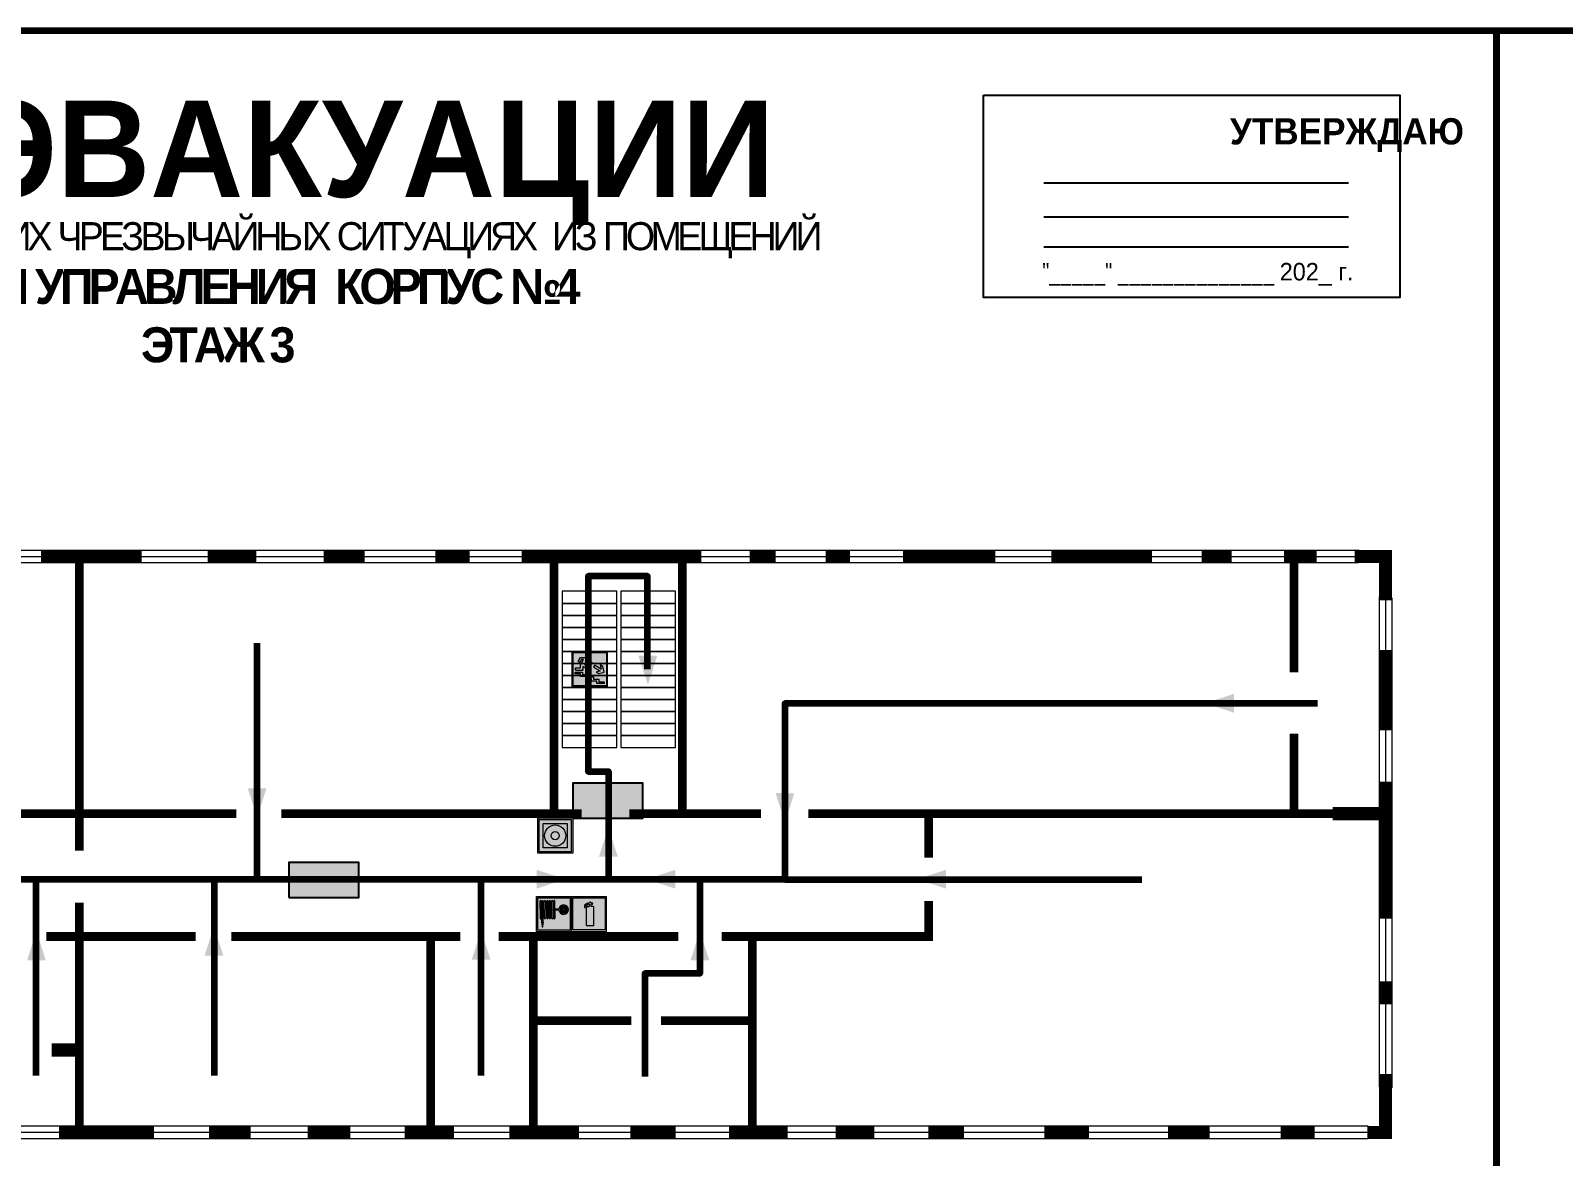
# Model space of a CAD drawing. Header units: millimetres. Extents: x 13810 to 67229, y 12374 to 21950.
# Drawn here: x 19085.7 to 19435.7, y 19614.5 to 19871.5 of the extents above; entities that cross this region are included whole.
import ezdxf

# ---------------------------------------------------------------- set-up
doc = ezdxf.new("R2010")
doc.units = ezdxf.units.MM
doc.layers.add('План_Штампы', color=7, linetype='Continuous')
doc.styles.add('обычный', font='arial.ttf')

# ---------------------------------------------------------------- blocks, each defined once
blk = doc.blocks.new('A$C54414219')
at = {"true_color": 0xffffff}
h = blk.add_hatch(color=7, dxfattribs=at)
h.paths.add_polyline_path([(2.39, -9.45), (2.39, -18.3), (11.23, -18.3), (11.23, -9.45)], flags=0)
h.paths.add_polyline_path([(10.71, -13.87, -1), (2.92, -13.87, -1)], flags=0)
h.paths.add_polyline_path([(8.3, -13.87, -1), (5.33, -13.87, -1)], flags=0)
h.paths.add_polyline_path([(0.41, -7.47), (0.41, -20.27), (13.21, -20.27), (13.21, -7.47)])
h.paths.add_polyline_path([(0.92, -19.77), (12.71, -19.77), (12.71, -7.98), (0.92, -7.98)], flags=16)
h.paths.add_polyline_path([(11.23, -9.45), (11.23, -18.3), (2.39, -18.3), (2.39, -9.45)], flags=0)
at = {"lineweight": 5}
h = blk.add_hatch(color=242, dxfattribs=at)
h.paths.add_polyline_path([(12.71, -7.98), (0.92, -7.98), (0.92, -19.77), (12.71, -19.77)])
h.paths.add_polyline_path([(11.23, -18.3), (2.39, -18.3), (2.39, -9.45), (11.23, -9.45)], flags=16)
h.paths.add_polyline_path([(10.71, -13.87, -1), (2.92, -13.87, -1)], flags=0)
h.paths.add_polyline_path([(8.3, -13.87, -1), (5.33, -13.87, -1)], flags=0)
at = {"true_color": 0xffffff}
h = blk.add_hatch(color=7, dxfattribs=at)
h.paths.add_polyline_path([(2.39, -9.45), (2.39, -18.3), (11.23, -18.3), (11.23, -9.45)])
h.paths.add_polyline_path([(10.71, -13.87, -1), (2.92, -13.87, -1)], flags=16)
h.paths.add_polyline_path([(8.3, -13.87, -1), (5.33, -13.87, -1)], flags=0)
at = {"lineweight": 5}
h = blk.add_hatch(color=242, dxfattribs=at)
h.paths.add_polyline_path([(2.92, -13.87, 1), (10.71, -13.87, 1)])
h.paths.add_polyline_path([(8.3, -13.87, -1), (5.33, -13.87, -1)], flags=16)
at = {"color": 242, "lineweight": 5}
for p, q in [((0.41, -20.27), (0.41, -7.47)), ((0.41, -7.47), (13.21, -7.47)), ((0.41, -7.47), (13.21, -7.47)), ((13.21, -20.27), (13.21, -7.47)), ((0.41, -20.27), (13.21, -20.27))]:
    blk.add_line(p, q, dxfattribs=at)
for points in [[(0.92, -7.98), (12.71, -7.98), (12.71, -19.77), (0.92, -19.77)], [(2.39, -9.45), (11.23, -9.45), (11.23, -18.3), (2.39, -18.3)]]:
    blk.add_lwpolyline(points, close=True, dxfattribs=at)
for radius in [3.89, 1.49]:
    blk.add_circle((6.81, -13.87), radius, dxfattribs=at)
blk = doc.blocks.new('A$C37112FD5')
at = {"true_color": 0xf5f5ff}
h = blk.add_hatch(color=7, dxfattribs=at)
h.dxf.hatch_style = 1
h.paths.add_polyline_path([(12.8, -7.4), (0, -7.4), (0, -20.2), (12.8, -20.2)])
h.paths.add_polyline_path([(12.29, -7.91), (12.29, -19.69), (0.51, -19.69), (0.51, -7.91)], flags=16)
h.paths.add_polyline_path([(4.98, -9.04, -0.42597), (5.17, -9.22), (5.17, -12.25), (5.17, -15.29, -0.432244), (4.98, -15.47), (4.83, -15.47, -0.42597), (4.64, -15.29), (4.64, -12.25), (4.64, -9.22, -0.432244), (4.83, -9.04)], flags=0)
h.paths.add_polyline_path([(4.28, -9.22), (4.28, -12.25), (4.28, -15.29, -0.432244), (4.09, -15.47), (3.94, -15.47, -0.42597), (3.75, -15.29), (3.75, -12.25), (3.75, -9.22, -0.432244), (3.94, -9.04), (4.09, -9.04, -0.42597)], flags=0)
h.paths.add_polyline_path([(5.72, -9.04), (5.87, -9.04, -0.42597), (6.06, -9.22), (6.06, -12.25), (6.06, -15.29, -0.432244), (5.87, -15.47), (5.72, -15.47, -0.42597), (5.53, -15.29), (5.53, -12.25), (5.53, -9.22, -0.432244)], flags=0)
h.paths.add_polyline_path([(6.42, -8.9), (6.5, -8.9, -0.42597), (6.69, -9.08), (6.69, -12.03), (8.21, -12.03, -15.824349), (8.21, -12.47), (6.69, -12.47), (6.69, -15.42, -0.432244), (6.5, -15.6), (6.42, -15.6)], flags=0)
h.paths.add_polyline_path([(3.39, -9.22), (3.39, -12.25), (3.39, -15.29, -0.432244), (3.2, -15.47), (3.05, -15.47, -0.42597), (2.85, -15.29), (2.85, -12.25), (2.85, -9.22, -0.432244), (3.05, -9.04), (3.2, -9.04, -0.42597)], flags=0)
h.paths.add_polyline_path([(2.5, -9.22), (2.5, -16.71), (1.96, -16.71), (1.96, -9.22, -0.432244), (2.15, -9.04), (2.31, -9.04, -0.42597)], flags=0)
h.paths.add_polyline_path([(1.61, -8.9), (1.61, -15.6), (1.57, -15.6, -0.42597), (1.37, -15.42), (1.37, -12.03), (1.37, -9.09, -0.432244), (1.57, -8.9)], flags=0)
h.paths.add_polyline_path([(9.76, -10.81), (9.76, -12.03), (8.49, -12.03, -0.336371)], flags=0)
h.paths.add_polyline_path([(8.49, -12.47), (9.76, -12.47), (9.76, -13.7, -0.336371)], flags=0)
h.paths.add_polyline_path([(10.11, -10.81, -0.336371), (11.38, -12.03), (10.11, -12.03)], flags=0)
h.paths.add_polyline_path([(10.11, -12.47), (11.38, -12.47, -0.336371), (10.11, -13.7)], flags=0)
h.paths.add_polyline_path([(2.5, -16.84), (2.5, -17.05), (1.97, -17.05), (1.97, -16.84)], flags=0)
h.paths.add_polyline_path([(2.5, -17.24, -0.033778), (2.24, -18.6, -0.033778), (1.97, -17.24)], flags=0)
h = blk.add_hatch(color=242)
h.dxf.hatch_style = 1
h.paths.add_polyline_path([(12.29, -7.91), (0.51, -7.91), (0.51, -19.69), (12.29, -19.69)])
h.paths.add_polyline_path([(6.42, -15.6), (6.42, -8.9), (6.5, -8.9, -0.42597), (6.69, -9.08), (6.69, -12.03), (8.21, -12.03, -15.824349), (8.21, -12.47), (6.69, -12.47), (6.69, -15.42, -0.432244), (6.5, -15.6)], flags=16)
h.paths.add_polyline_path([(5.87, -15.47), (5.72, -15.47, -0.42597), (5.53, -15.29), (5.53, -12.25), (5.53, -9.22, -0.432244), (5.72, -9.04), (5.87, -9.04, -0.42597), (6.06, -9.22), (6.06, -12.25), (6.06, -15.29, -0.432244)], flags=16)
h.paths.add_polyline_path([(4.98, -15.47), (4.83, -15.47, -0.42597), (4.64, -15.29), (4.64, -12.25), (4.64, -9.22, -0.432244), (4.83, -9.04), (4.98, -9.04, -0.42597), (5.17, -9.22), (5.17, -12.25), (5.17, -15.29, -0.432244)], flags=16)
h.paths.add_polyline_path([(4.09, -15.47), (3.94, -15.47, -0.42597), (3.75, -15.29), (3.75, -12.25), (3.75, -9.22, -0.432244), (3.94, -9.04), (4.09, -9.04, -0.42597), (4.28, -9.22), (4.28, -12.25), (4.28, -15.29, -0.432244)], flags=16)
h.paths.add_polyline_path([(3.2, -15.47), (3.05, -15.47, -0.42597), (2.85, -15.29), (2.85, -12.25), (2.85, -9.22, -0.432244), (3.05, -9.04), (3.2, -9.04, -0.42597), (3.39, -9.22), (3.39, -12.25), (3.39, -15.29, -0.432244)], flags=16)
h.paths.add_polyline_path([(2.5, -17.05), (1.97, -17.05), (1.97, -16.84), (2.5, -16.84)], flags=16)
h.paths.add_polyline_path([(2.5, -17.24, -0.033778), (2.24, -18.6, -0.033778), (1.97, -17.24)], flags=16)
h.paths.add_polyline_path([(2.5, -16.71), (1.96, -16.71), (1.96, -9.22, -0.432244), (2.15, -9.04), (2.31, -9.04, -0.42597), (2.5, -9.22)], flags=16)
h.paths.add_polyline_path([(1.61, -15.6), (1.57, -15.6, -0.42597), (1.37, -15.42), (1.37, -12.03), (1.37, -9.09, -0.432244), (1.57, -8.9), (1.61, -8.9)], flags=16)
h.paths.add_polyline_path([(8.49, -12.47), (9.76, -12.47), (9.76, -13.7, -0.336371)], flags=0)
h.paths.add_polyline_path([(10.11, -13.7), (10.11, -12.47), (11.38, -12.47, -0.336371)], flags=0)
h.paths.add_polyline_path([(8.49, -12.03, -0.336371), (9.76, -10.81), (9.76, -12.03)], flags=0)
h.paths.add_polyline_path([(10.11, -12.03), (10.11, -10.81, -0.336371), (11.38, -12.03)], flags=0)
h = blk.add_hatch(color=7, dxfattribs=at)
h.dxf.hatch_style = 1
h.paths.add_polyline_path([(1.61, -8.9), (1.57, -8.9, 0.432244), (1.37, -9.09), (1.37, -12.03), (1.37, -15.42, 0.42597), (1.57, -15.6), (1.61, -15.6)])
h.paths.add_polyline_path([(2.5, -9.22, 0.42597), (2.31, -9.04), (2.15, -9.04, 0.432244), (1.96, -9.22), (1.96, -16.71), (2.5, -16.71)])
h.paths.add_polyline_path([(2.5, -16.84), (1.97, -16.84), (1.97, -17.05), (2.5, -17.05)])
h.paths.add_polyline_path([(2.5, -17.24), (1.97, -17.24, 0.033778), (2.24, -18.6, 0.033778)])
h.paths.add_polyline_path([(3.39, -12.25), (3.39, -9.22, 0.42597), (3.2, -9.04), (3.05, -9.04, 0.432244), (2.85, -9.22), (2.85, -12.25), (2.85, -15.29, 0.42597), (3.05, -15.47), (3.2, -15.47, 0.432244), (3.39, -15.29)])
h.paths.add_polyline_path([(4.28, -12.25), (4.28, -9.22, 0.42597), (4.09, -9.04), (3.94, -9.04, 0.432244), (3.75, -9.22), (3.75, -12.25), (3.75, -15.29, 0.42597), (3.94, -15.47), (4.09, -15.47, 0.432244), (4.28, -15.29)])
h.paths.add_polyline_path([(5.17, -12.25), (5.17, -9.22, 0.42597), (4.98, -9.04), (4.83, -9.04, 0.432244), (4.64, -9.22), (4.64, -12.25), (4.64, -15.29, 0.42597), (4.83, -15.47), (4.98, -15.47, 0.432244), (5.17, -15.29)])
h.paths.add_polyline_path([(6.06, -12.25), (6.06, -9.22, 0.42597), (5.87, -9.04), (5.72, -9.04, 0.432244), (5.53, -9.22), (5.53, -12.25), (5.53, -15.29, 0.42597), (5.72, -15.47), (5.87, -15.47, 0.432244), (6.06, -15.29)])
h.paths.add_polyline_path([(6.69, -12.47), (8.21, -12.47, 15.824349), (8.21, -12.03), (6.69, -12.03), (6.69, -9.08, 0.42597), (6.5, -8.9), (6.42, -8.9), (6.42, -15.6), (6.5, -15.6, 0.432244), (6.69, -15.42)])
h.paths.add_polyline_path([(8.49, -12.47), (9.76, -12.47), (9.76, -13.7, -0.336371)], flags=16)
h.paths.add_polyline_path([(8.49, -12.03, -0.336371), (9.76, -10.81), (9.76, -12.03)], flags=16)
h.paths.add_polyline_path([(10.11, -12.47), (11.38, -12.47, -0.336371), (10.11, -13.7)], flags=16)
h.paths.add_polyline_path([(10.11, -12.03), (10.11, -10.81, -0.336371), (11.38, -12.03)], flags=16)
h = blk.add_hatch(color=242)
h.dxf.hatch_style = 1
h.paths.add_polyline_path([(9.76, -10.81, 0.336371), (8.49, -12.03), (9.76, -12.03)])
h.paths.add_polyline_path([(10.11, -10.81), (10.11, -12.03), (11.38, -12.03, 0.336371)])
h.paths.add_polyline_path([(11.38, -12.47), (10.11, -12.47), (10.11, -13.7, 0.336371)])
h.paths.add_polyline_path([(9.76, -12.47), (8.49, -12.47, 0.336371), (9.76, -13.7)])
at = {"color": 242, "lineweight": 5}
for p, q in [((0, -20.2), (0, -7.4)), ((0, -7.4), (12.8, -7.4)), ((1.37, -12.03), (1.37, -9.08)), ((1.57, -8.9), (1.61, -8.9)), ((1.61, -8.9), (1.61, -15.6)), ((1.96, -16.71), (1.96, -9.22)), ((2.15, -9.04), (2.31, -9.04)), ((2.5, -16.71), (2.5, -9.22)), ((2.85, -12.25), (2.85, -9.22)), ((3.05, -9.04), (3.2, -9.04)), ((3.39, -12.25), (3.39, -9.22)), ((3.75, -12.25), (3.75, -9.22)), ((3.94, -9.04), (4.09, -9.04)), ((4.28, -12.25), (4.28, -9.22)), ((4.64, -12.25), (4.64, -9.22)), ((4.83, -9.04), (4.98, -9.04)), ((5.17, -12.25), (5.17, -9.22)), ((5.53, -12.25), (5.53, -9.22)), ((5.72, -9.04), (5.87, -9.04)), ((6.06, -12.25), (6.06, -9.22)), ((6.42, -8.9), (6.42, -15.6)), ((6.5, -8.9), (6.42, -8.9)), ((6.69, -12.03), (6.69, -9.08)), ((9.76, -10.81), (9.76, -12.03)), ((10.11, -10.81), (10.11, -12.03)), ((12.8, -20.2), (12.8, -7.4)), ((1.37, -12.03), (1.37, -15.42)), ((1.57, -15.6), (1.61, -15.6)), ((1.96, -16.71), (2.5, -16.71)), ((2.85, -12.25), (2.85, -15.29)), ((3.05, -15.47), (3.2, -15.47)), ((3.39, -12.25), (3.39, -15.29)), ((3.75, -12.25), (3.75, -15.29)), ((3.94, -15.47), (4.09, -15.47)), ((4.28, -12.25), (4.28, -15.29)), ((4.64, -12.25), (4.64, -15.29)), ((4.83, -15.47), (4.98, -15.47)), ((5.17, -12.25), (5.17, -15.29)), ((5.53, -12.25), (5.53, -15.29)), ((5.72, -15.47), (5.87, -15.47)), ((6.06, -12.25), (6.06, -15.29)), ((6.42, -15.6), (6.5, -15.6)), ((8.21, -12.03), (6.69, -12.03)), ((8.21, -12.47), (6.69, -12.47)), ((6.69, -12.47), (6.69, -15.42)), ((9.76, -12.03), (8.49, -12.03)), ((9.76, -12.47), (8.49, -12.47)), ((9.76, -12.47), (9.76, -13.7)), ((11.38, -12.03), (10.11, -12.03)), ((11.38, -12.47), (10.11, -12.47)), ((10.11, -12.47), (10.11, -13.7)), ((0, -20.2), (12.8, -20.2)), ((1.97, -16.84), (2.5, -16.84)), ((1.97, -17.05), (1.97, -16.84)), ((2.5, -17.05), (1.97, -17.05)), ((1.97, -17.24), (2.5, -17.24)), ((2.5, -16.84), (2.5, -17.05))]:
    blk.add_line(p, q, dxfattribs=at)
blk.add_lwpolyline([(0.51, -7.91), (12.29, -7.91), (12.29, -19.69), (0.51, -19.69)], close=True, dxfattribs=at)
for centre, radius, start, end in [((1.56, -9.09), 0.182, 87.1027, 180.6071), ((2.15, -9.22), 0.182, 87.1027, 180.6071), ((2.32, -9.22), 0.182, 359.3929, 92.8973), ((3.04, -9.22), 0.182, 87.1027, 180.6071), ((3.21, -9.22), 0.182, 359.3929, 92.8973), ((3.93, -9.22), 0.182, 87.1027, 180.6071), ((4.1, -9.22), 0.182, 359.3929, 92.8973), ((4.82, -9.22), 0.182, 87.1027, 180.6071), ((4.99, -9.22), 0.182, 359.3929, 92.8973), ((5.71, -9.22), 0.182, 87.1027, 180.6071), ((5.88, -9.22), 0.182, 359.3929, 92.8973), ((6.51, -9.09), 0.182, 359.3929, 92.8973), ((9.93, -12.25), 1.74, 187.2319, 172.7681), ((9.93, -12.25), 1.46, 96.9927, 171.3585), ((9.93, -12.25), 1.46, 8.6415, 83.0073), ((1.56, -15.42), 0.182, 179.3929, 272.8973), ((3.04, -15.29), 0.182, 179.3929, 272.8973), ((3.21, -15.29), 0.182, 267.1027, 0.6071), ((3.93, -15.29), 0.182, 179.3929, 272.8973), ((4.1, -15.29), 0.182, 267.1027, 0.6071), ((4.82, -15.29), 0.182, 179.3929, 272.8973), ((4.99, -15.29), 0.182, 267.1027, 0.6071), ((5.71, -15.29), 0.182, 179.3929, 272.8973), ((5.88, -15.29), 0.182, 267.1027, 0.6071), ((6.51, -15.42), 0.182, 267.1027, 0.6071), ((9.93, -12.25), 1.46, 188.6415, 263.0073), ((9.93, -12.25), 1.46, 276.9927, 351.3585), ((12.17, -15.98), 10.27, 187.041, 194.7793), ((-7.7, -15.98), 10.27, 345.2207, 352.959)]:
    blk.add_arc(centre, radius, start, end, dxfattribs=at)
blk = doc.blocks.new('A$C3AD82952')
at = {"true_color": 0xf5f5ff}
h = blk.add_hatch(color=7, dxfattribs=at)
h.dxf.hatch_style = 1
h.paths.add_polyline_path([(8.21, 8.73, 0.414214), (7.89, 9.05), (7.22, 9.05), (7.22, 9.92), (7.59, 9.92, 1), (7.57, 10.36), (7.22, 10.36), (7.22, 10.6), (6.43, 10.6), (6.43, 10.36), (6.01, 10.36), (4.74, 9.59), (4.74, 8.69), (4.98, 8.73), (4.98, 9.26), (6.12, 9.91), (6.43, 9.91), (6.43, 9.05), (5.76, 9.05, 0.414214), (5.44, 8.73), (5.44, 2.2), (8.21, 2.2)], flags=0)
h.paths.add_polyline_path([(12.8, 12.8), (0, 12.8), (0, 0), (12.8, 0)])
h.paths.add_polyline_path([(0.51, 12.29), (12.29, 12.29), (12.29, 0.51), (0.51, 0.51)], flags=16)
h.paths.add_polyline_path([(4.74, 9.59), (6.01, 10.36), (6.43, 10.36), (6.43, 10.6), (7.22, 10.6), (7.22, 10.36), (7.59, 10.36, -0.94586), (7.59, 9.92), (7.22, 9.92), (7.22, 9.05), (7.89, 9.05, -0.414214), (8.21, 8.73), (8.21, 2.2), (5.44, 2.2), (5.44, 8.73, -0.414214), (5.76, 9.05), (6.43, 9.05), (6.43, 9.91), (6.12, 9.91), (4.98, 9.26), (4.98, 8.73), (4.74, 8.69)], flags=0)
h = blk.add_hatch(color=242)
h.dxf.hatch_style = 1
h.paths.add_polyline_path([(12.29, 12.29), (0.51, 12.29), (0.51, 0.51), (12.29, 0.51)])
h.paths.add_polyline_path([(4.74, 8.69), (4.74, 9.59), (6.01, 10.36), (6.43, 10.36), (6.43, 10.6), (7.22, 10.6), (7.22, 10.36), (7.59, 10.36, -0.94586), (7.59, 9.92), (7.22, 9.92), (7.22, 9.05), (7.89, 9.05, -0.414214), (8.21, 8.73), (8.21, 2.2), (5.44, 2.2), (5.44, 8.73, -0.414214), (5.76, 9.05), (6.43, 9.05), (6.43, 9.91), (6.12, 9.91), (4.98, 9.26), (4.98, 8.73)], flags=16)
h = blk.add_hatch(color=7, dxfattribs=at)
h.dxf.hatch_style = 1
h.paths.add_polyline_path([(8.21, 8.73, 0.414214), (7.89, 9.05), (7.22, 9.05), (7.22, 9.92), (7.59, 9.92, 1), (7.57, 10.36), (7.22, 10.36), (7.22, 10.6), (6.43, 10.6), (6.43, 10.36), (6.01, 10.36), (4.74, 9.59), (4.74, 8.69), (4.98, 8.73), (4.98, 9.26), (6.12, 9.91), (6.43, 9.91), (6.43, 9.05), (5.76, 9.05, 0.414214), (5.44, 8.73), (5.44, 2.2), (8.21, 2.2)])
at = {"color": 242, "lineweight": 5}
for p, q in [((0, 0), (0, 12.8)), ((0, 12.8), (12.8, 12.8)), ((12.8, 0), (12.8, 12.8)), ((6.01, 10.36), (4.74, 9.59)), ((4.74, 9.59), (4.74, 8.69)), ((4.74, 8.69), (4.98, 8.73)), ((4.98, 9.26), (6.12, 9.91)), ((4.98, 8.73), (4.98, 9.26)), ((5.44, 2.2), (5.44, 8.73)), ((5.76, 9.05), (6.43, 9.05)), ((6.01, 10.36), (6.43, 10.36)), ((6.12, 9.91), (6.43, 9.91)), ((7.22, 10.6), (6.43, 10.6)), ((6.43, 10.6), (6.43, 10.36)), ((6.43, 9.91), (6.43, 9.05)), ((7.22, 10.36), (7.22, 10.6)), ((7.59, 10.36), (7.22, 10.36)), ((7.22, 9.05), (7.22, 9.92)), ((7.59, 9.92), (7.22, 9.92)), ((7.89, 9.05), (7.22, 9.05)), ((8.21, 2.2), (8.21, 8.73)), ((0, 0), (12.8, 0)), ((5.44, 2.2), (8.21, 2.2))]:
    blk.add_line(p, q, dxfattribs=at)
blk.add_lwpolyline([(0.51, 12.29), (12.29, 12.29), (12.29, 0.51), (0.51, 0.51)], close=True, dxfattribs=at)
for centre, radius, start, end in [((5.76, 8.73), 0.32, 90, 180), ((7.58, 10.14), 0.223, 273.1875, 86.8125), ((7.89, 8.73), 0.32, 0, 90)]:
    blk.add_arc(centre, radius, start, end, dxfattribs=at)
blk = doc.blocks.new('A$C7B4425F7')
at = {"true_color": 0xffffff}
blk.add_hatch(color=7, dxfattribs=at).paths.add_polyline_path([(0, 0), (-16, 0), (-16, -8), (0, -8)])
h = blk.add_hatch(color=126)
h.paths.add_polyline_path([(-0.2, -0.2), (-15.8, -0.2), (-15.8, -7.8), (-0.2, -7.8)])
h.paths.add_polyline_path([(-11.76, -2.03), (-11.76, -3.66), (-11.17, -3.66, -0.568275), (-11.17, -6.18), (-12.58, -6.18), (-12.58, -2.03)], flags=16)
h.paths.add_polyline_path([(-13.33, -4.12, -0.495768), (-13.59, -6.18), (-15.03, -6.18), (-15.03, -2.03), (-13.59, -2.03, -0.487973)], flags=16)
h.paths.add_polyline_path([(-10.25, -2.03), (-9.48, -2.03), (-9.48, -6.18), (-10.25, -6.18)], flags=16)
h.paths.add_polyline_path([(-13.84, -3.69), (-14.24, -3.69), (-14.24, -3.03), (-13.9, -3.03, -0.692621)], flags=0)
h.paths.add_polyline_path([(-9.15, -2.03), (-8.4, -2.03), (-8.04, -3.07), (-7.68, -2.03), (-6.93, -2.03), (-7.64, -4.1), (-6.93, -6.18), (-7.68, -6.18), (-8.04, -5.14), (-8.4, -6.18), (-9.15, -6.18), (-8.44, -4.1)], flags=16)
h.paths.add_polyline_path([(-11.76, -4.46), (-11.42, -4.46, -0.692621), (-11.36, -5.12), (-11.76, -5.12)], flags=0)
h.paths.add_polyline_path([(-13.9, -5.2), (-14.24, -5.2), (-14.24, -4.55), (-13.84, -4.55, -0.708038)], flags=0)
edge = h.paths.add_edge_path(flags=16)
edge.add_ellipse((-5.51, -4.08), major_axis=(0, 2.05), ratio=0.586184, start_angle=0, end_angle=360)
edge = h.paths.add_edge_path(flags=0)
edge.add_ellipse((-5.51, -4.08), major_axis=(0, 1.14), ratio=0.454828, start_angle=0, end_angle=360)
h.paths.add_polyline_path([(-4.13, -4.96, 0.377264), (-3.48, -4.52, 0.0555), (-3.16, -2.03), (-1.66, -2.03), (-1.66, -4.96), (-0.96, -4.96), (-0.96, -7.01), (-1.75, -7.01), (-1.75, -6.18), (-3.3, -6.18), (-3.3, -7.02), (-4.13, -7.02)], flags=16)
h.paths.add_polyline_path([(-2.73, -2.91), (-2.28, -2.91), (-2.28, -4.96), (-3.05, -4.96, 0.079136)], flags=0)
at = {"color": 126}
blk.add_lwpolyline([(-16, -8), (0, -8), (0, 0), (-16, 0)], close=True, dxfattribs=at)
blk = doc.blocks.new('A$C32E8229D')
at = {"true_color": 0xffffff}
blk.add_hatch(color=7, dxfattribs=at).paths.add_polyline_path([(0, 0), (0, -8), (16, -8), (16, 0)])
h = blk.add_hatch(color=126)
h.paths.add_polyline_path([(0.2, -0.2), (15.8, -0.2), (15.8, -7.8), (0.2, -7.8)])
h.paths.add_polyline_path([(13.49, -2.05), (12.08, -2.05), (11.37, -2.63, 0.162397), (11.29, -2.84), (11.29, -3.63), (10.35, -3.63), (10.35, -4.05), (11.68, -4.05), (11.68, -3.48), (12.26, -4.28), (11.29, -5.1), (11.29, -6.78), (11.85, -6.78), (11.85, -5.44), (12.8, -4.64), (12.8, -5.94), (14.46, -5.94), (14.46, -5.39), (13.45, -5.39), (13.45, -3.97), (12.46, -2.59), (13.15, -2.59), (13.69, -3.34), (14.18, -3)], flags=16)
h.paths.add_polyline_path([(10.74, -1.82, 1), (11.8, -1.82, 1)], flags=16)
h.paths.add_polyline_path([(9.39, -3.59), (5.99, -3.59), (6.56, -3.03), (5.91, -3.03), (5.1, -3.83), (5.91, -4.64), (6.56, -4.64), (5.99, -4.09), (9.39, -4.09)], flags=16)
h.paths.add_polyline_path([(4.29, -1.08), (1.72, -1.08), (1.72, -6.6), (4.29, -6.6)], flags=16)
at = {"color": 126}
blk.add_lwpolyline([(16, -8), (0, -8), (0, 0), (16, 0)], close=True, dxfattribs=at)
blk = doc.blocks.new('вниз')
at = {"lineweight": 0, "true_color": 0xffffff}
h = blk.add_hatch(color=7, dxfattribs=at)
h.dxf.hatch_style = 1
h.paths.add_polyline_path([(40994.51, -4472.22), (40986.51, -4472.22), (40986.51, -4480.22), (40994.51, -4480.22)])
h.paths.add_polyline_path([(40994.31, -4472.42), (40994.31, -4480.01), (40986.71, -4480.01), (40986.71, -4472.42)], flags=16)
h.paths.add_polyline_path([(40988.43, -4473.53), (40989.43, -4473.53), (40990.19, -4473.96), (40990.19, -4474.6), (40991, -4474.6), (40991, -4475.06), (40989.73, -4475.06), (40989.73, -4474.46), (40989.3, -4475.18), (40990.17, -4475.7), (40990.17, -4477.11), (40989.63, -4477.11), (40989.63, -4476.01), (40988.94, -4475.59), (40988.94, -4476.46), (40988.94, -4476.46), (40987.47, -4476.46), (40987.26, -4476.46), (40987.26, -4475.92), (40988.4, -4475.92), (40988.4, -4475.2), (40989.1, -4473.99), (40988.66, -4473.99), (40988.24, -4474.7), (40987.86, -4474.47), (40988.41, -4473.56)], flags=0)
h.paths.add_polyline_path([(40990.55, -4473.29, -1), (40989.69, -4473.29, -1)], flags=0)
h.paths.add_polyline_path([(40988.85, -4476.89), (40988.85, -4477.43), (40990.1, -4477.43), (40990.1, -4477.99), (40991.34, -4477.99), (40991.34, -4478.54), (40992.59, -4478.54), (40992.59, -4479.09), (40993.83, -4479.09), (40993.83, -4479.52), (40992.17, -4479.52), (40992.17, -4478.97), (40990.91, -4478.97), (40990.91, -4478.41), (40989.68, -4478.41), (40989.68, -4477.86), (40988.43, -4477.86), (40988.43, -4477.31), (40987.6, -4477.31), (40987.18, -4477.31), (40987.18, -4476.89)], flags=0)
h.paths.add_polyline_path([(40991.61, -4475.33), (40993.12, -4476.2), (40992.9, -4475.27), (40993.48, -4475.6), (40993.83, -4476.88), (40992.56, -4477.22), (40991.97, -4476.88), (40992.9, -4476.61), (40991.38, -4475.74), (40991.58, -4475.39)], flags=0)
h.paths.add_polyline_path([(40990.19, -4473.96), (40989.43, -4473.53), (40988.43, -4473.53), (40988.41, -4473.56), (40987.86, -4474.47), (40988.24, -4474.7), (40988.66, -4473.99), (40989.1, -4473.99), (40988.4, -4475.2), (40988.4, -4475.92), (40987.26, -4475.92), (40987.26, -4476.46), (40987.47, -4476.46), (40988.94, -4476.46), (40988.94, -4476.27), (40988.94, -4475.59), (40989.63, -4476.01), (40989.63, -4477.11), (40990.17, -4477.11), (40990.17, -4475.7), (40989.3, -4475.18), (40989.73, -4474.46), (40989.73, -4475.06), (40991, -4475.06), (40991, -4474.6), (40990.19, -4474.6)], flags=0)
h.paths.add_polyline_path([(40990.55, -4473.29, 1), (40989.69, -4473.29, 1)], flags=0)
h.paths.add_polyline_path([(40991.61, -4475.33), (40991.58, -4475.39), (40991.38, -4475.74), (40992.9, -4476.61), (40991.97, -4476.88), (40992.56, -4477.22), (40993.83, -4476.88), (40993.48, -4475.6), (40992.9, -4475.27), (40993.12, -4476.2)], flags=0)
h.paths.add_polyline_path([(40990.1, -4477.43), (40988.85, -4477.43), (40988.85, -4476.89), (40987.18, -4476.89), (40987.18, -4477.31), (40987.6, -4477.31), (40988.43, -4477.31), (40988.43, -4477.86), (40989.68, -4477.86), (40989.68, -4478.41), (40990.91, -4478.41), (40990.91, -4478.97), (40992.17, -4478.97), (40992.17, -4479.52), (40993.83, -4479.52), (40993.83, -4479.09), (40992.59, -4479.09), (40992.59, -4478.54), (40991.34, -4478.54), (40991.34, -4477.99), (40990.1, -4477.99)], flags=0)
at = {"lineweight": 0}
h = blk.add_hatch(color=126, dxfattribs=at)
h.dxf.hatch_style = 1
h.paths.add_polyline_path([(40994.31, -4472.42), (40986.71, -4472.42), (40986.71, -4480.01), (40994.31, -4480.01)])
h.paths.add_polyline_path([(40988.43, -4473.53), (40989.43, -4473.53), (40990.19, -4473.96), (40990.19, -4474.6), (40991, -4474.6), (40991, -4475.06), (40989.73, -4475.06), (40989.73, -4474.46), (40989.3, -4475.18), (40990.17, -4475.7), (40990.17, -4477.11), (40989.63, -4477.11), (40989.63, -4476.01), (40988.94, -4475.59), (40988.94, -4476.46), (40988.94, -4476.46), (40987.47, -4476.46), (40987.26, -4476.46), (40987.26, -4475.92), (40988.4, -4475.92), (40988.4, -4475.2), (40989.1, -4473.99), (40988.66, -4473.99), (40988.24, -4474.7), (40987.86, -4474.47), (40988.41, -4473.56)], flags=16)
h.paths.add_polyline_path([(40990.55, -4473.29, -1), (40989.69, -4473.29, -1)], flags=16)
h.paths.add_polyline_path([(40988.85, -4476.89), (40988.85, -4477.43), (40990.1, -4477.43), (40990.1, -4477.99), (40991.34, -4477.99), (40991.34, -4478.54), (40992.59, -4478.54), (40992.59, -4479.09), (40993.83, -4479.09), (40993.83, -4479.52), (40992.17, -4479.52), (40992.17, -4478.97), (40990.91, -4478.97), (40990.91, -4478.41), (40989.68, -4478.41), (40989.68, -4477.86), (40988.43, -4477.86), (40988.43, -4477.31), (40987.6, -4477.31), (40987.18, -4477.31), (40987.18, -4476.89)], flags=16)
h.paths.add_polyline_path([(40991.61, -4475.33), (40993.12, -4476.2), (40992.9, -4475.27), (40993.48, -4475.6), (40993.83, -4476.88), (40992.56, -4477.22), (40991.97, -4476.88), (40992.9, -4476.61), (40991.38, -4475.74), (40991.58, -4475.39)], flags=16)
at = {"lineweight": 0, "true_color": 0xffffff}
h = blk.add_hatch(color=7, dxfattribs=at)
h.dxf.hatch_style = 1
h.paths.add_polyline_path([(40989.73, -4474.46), (40989.73, -4475.06), (40991, -4475.06), (40991, -4474.6), (40990.19, -4474.6), (40990.19, -4473.96), (40989.43, -4473.53), (40988.43, -4473.53), (40988.41, -4473.56), (40987.86, -4474.47), (40988.24, -4474.7), (40988.66, -4473.99), (40989.1, -4473.99), (40988.4, -4475.2), (40988.4, -4475.92), (40987.26, -4475.92), (40987.26, -4476.46), (40987.47, -4476.46), (40988.94, -4476.46), (40988.94, -4475.59), (40989.63, -4476.01), (40989.63, -4477.11), (40990.17, -4477.11), (40990.17, -4475.7), (40989.3, -4475.18)])
h.paths.add_polyline_path([(40989.69, -4473.29, 1), (40990.55, -4473.29, 1)])
h.paths.add_polyline_path([(40991.61, -4475.33), (40991.58, -4475.39), (40991.38, -4475.74), (40992.9, -4476.61), (40991.97, -4476.88), (40992.56, -4477.22), (40993.83, -4476.88), (40993.48, -4475.6), (40992.9, -4475.27), (40993.12, -4476.2)])
h.paths.add_polyline_path([(40990.1, -4477.43), (40988.85, -4477.43), (40988.85, -4476.89), (40987.18, -4476.89), (40987.18, -4477.31), (40987.6, -4477.31), (40988.43, -4477.31), (40988.43, -4477.86), (40989.68, -4477.86), (40989.68, -4478.41), (40990.91, -4478.41), (40990.91, -4478.97), (40992.17, -4478.97), (40992.17, -4479.52), (40993.83, -4479.52), (40993.83, -4479.09), (40992.59, -4479.09), (40992.59, -4478.54), (40991.34, -4478.54), (40991.34, -4477.99), (40990.1, -4477.99)])
at = {"color": 126, "lineweight": 0}
for points in [[(40986.51, -4472.22), (40994.51, -4472.22), (40994.51, -4480.22), (40986.51, -4480.22)], [(40986.71, -4472.42), (40994.31, -4472.42), (40994.31, -4480.01), (40986.71, -4480.01)]]:
    blk.add_lwpolyline(points, close=True, dxfattribs=at)
for points in [[(40987.47, -4476.46), (40987.26, -4476.46), (40987.26, -4475.92), (40988.4, -4475.92), (40988.4, -4475.2), (40989.1, -4473.99), (40988.66, -4473.99), (40988.24, -4474.7), (40987.86, -4474.47), (40988.41, -4473.56), (40988.43, -4473.53), (40989.43, -4473.53), (40990.19, -4473.96), (40990.19, -4474.6), (40991, -4474.6), (40991, -4475.06), (40989.73, -4475.06), (40989.73, -4474.46), (40989.3, -4475.18), (40990.17, -4475.7), (40990.17, -4477.11), (40989.63, -4477.11), (40989.63, -4476.01), (40988.94, -4475.59), (40988.94, -4476.46)], [(40991.58, -4475.39), (40991.38, -4475.74), (40992.9, -4476.61), (40991.97, -4476.88), (40992.56, -4477.22), (40993.83, -4476.88), (40993.48, -4475.6), (40992.9, -4475.27), (40993.12, -4476.2), (40991.61, -4475.33), (40991.58, -4475.39)], [(40987.6, -4477.31), (40987.18, -4477.31), (40987.18, -4476.89), (40988.85, -4476.89), (40988.85, -4477.43), (40990.1, -4477.43), (40990.1, -4477.99), (40991.34, -4477.99), (40991.34, -4478.54), (40992.59, -4478.54), (40992.59, -4479.09), (40993.83, -4479.09), (40993.83, -4479.52), (40992.17, -4479.52), (40992.17, -4478.97), (40990.91, -4478.97), (40990.91, -4478.41), (40989.68, -4478.41), (40989.68, -4477.86), (40988.43, -4477.86), (40988.43, -4477.31), (40987.6, -4477.31)], [(40987.47, -4476.46), (40988.94, -4476.46), (40988.94, -4476.27)]]:
    blk.add_lwpolyline(points, dxfattribs=at)
blk.add_circle((40990.12, -4473.29), 0.432, dxfattribs=at)

msp = doc.modelspace()

# ---------------------------------------------------------------- linework, layer by layer
at = {"color": 2, "lineweight": 100}
for points in [[(18820.36, 19871.52), (19420.36, 19871.52), (19420.36, 19476.52), (18820.36, 19476.52)], [(19420.36, 19871.52), (20020.36, 19871.52), (20020.36, 19476.52), (19420.36, 19476.52)]]:
    msp.add_lwpolyline(points, close=True, dxfattribs=at)
msp.add_lwpolyline([(19303.3, 19856.79), (19398.3, 19856.79), (19398.3, 19810.58), (19303.3, 19810.58)], close=True)
for points in [[(19317.05, 19836.74), (19386.58, 19836.74)], [(19317.05, 19828.98), (19386.58, 19828.98)], [(19317.05, 19822.19), (19386.58, 19822.19)]]:
    msp.add_lwpolyline(points)
at = {"lineweight": 0}
for points in [[(19389, 19752.84), (18875.89, 19752.84)], [(19388.77, 19751.41), (18877.19, 19751.41)], [(19388.77, 19751.41), (18919.54, 19751.41)], [(19388.86, 19749.98), (18876.73, 19749.98)], [(19393.63, 19742.22), (19393.63, 19630.37)], [(19395.07, 19741.44), (19395.07, 19629.59)], [(19396.46, 19742.02), (19396.46, 19630.17)], [(19391.13, 19621.38), (18921.89, 19621.38)], [(19390.89, 19619.96), (18921.66, 19619.96)], [(19390.89, 19619.96), (18921.66, 19619.96)], [(19390.98, 19618.52), (18921.74, 19618.52)]]:
    msp.add_lwpolyline(points, dxfattribs=at)
at = {"lineweight": 100}
for points, const_width in [([(19088.1, 19751.44), (19111.05, 19751.44)], 3), ([(19096.83, 19684.28), (19096.83, 19751.44)], 2), ([(19126.1, 19751.44), (19137.22, 19751.44)], 3), ([(19152.63, 19751.44), (19161.96, 19751.44)], 3), ([(19178.09, 19751.44), (19185.97, 19751.44)], 3), ([(19197.81, 19751.44), (19226.15, 19751.44)], 3), ([(19205.22, 19692.74), (19205.22, 19751.44)], 2), ([(19226.15, 19751.44), (19238.83, 19751.44)], 3), ([(19234.52, 19692.74), (19234.52, 19751.44)], 2), ([(19249.85, 19751.44), (19255.8, 19751.44)], 3), ([(19267.25, 19751.44), (19272.76, 19751.44)], 3), ([(19284.88, 19751.44), (19305.99, 19751.44)], 3), ([(19318.79, 19751.44), (19341.77, 19751.44)], 3), ([(19353.05, 19751.44), (19359.93, 19751.44)], 3), ([(19371.9, 19751.44), (19379.33, 19751.44)], 3), ([(19374.17, 19750.24), (19374.17, 19725.05)], 2), ([(19388.03, 19751.44), (19395.07, 19751.44), (19395.07, 19741.44)], 3), ([(19395.07, 19730.13), (19395.07, 19711.8)], 3), ([(19374.17, 19710.98), (19374.17, 19693.22)], 2), ([(19395.07, 19700.03), (19395.07, 19668.74)], 3), ([(19132.7, 19692.74), (19079.24, 19692.74)], 2), ([(19189.17, 19692.74), (19142.96, 19692.74)], 2), ([(19211.55, 19692.74), (19184.24, 19692.74)], 2), ([(19252.44, 19692.74), (19222.43, 19692.74)], 2), ([(19302.97, 19692.74), (19263.27, 19692.74)], 2), ([(19290.76, 19692.74), (19290.76, 19682.72)], 2), ([(19383.01, 19692.74), (19299.18, 19692.74)], 2), ([(19395.07, 19692.74), (19383.01, 19692.74)], 3), ([(19290.76, 19672.78), (19290.76, 19664.71), (19243.51, 19664.71)], 2), ([(19096.83, 19619.96), (19096.83, 19672.42)], 2), ([(19123.41, 19664.71), (19089.33, 19664.71)], 2), ([(19183.85, 19664.71), (19131.51, 19664.71)], 2), ([(19177.04, 19664.71), (19177.04, 19619.96)], 2), ([(19233.56, 19664.71), (19192.57, 19664.71)], 2), ([(19200.47, 19664.71), (19200.47, 19619.96)], 2), ([(19250.49, 19664.71), (19250.49, 19619.96)], 2), ([(19395.07, 19654.47), (19395.07, 19649.22)], 3), ([(19200.47, 19645.48), (19222.83, 19645.48)], 2), ([(19250.49, 19645.48), (19229.64, 19645.48)], 2), ([(19096.83, 19638.77), (19090.52, 19638.77)], 3), ([(19395.07, 19633.32), (19395.07, 19619.96), (19390.89, 19619.96)], 3), ([(19113.84, 19619.96), (19092.16, 19619.96)], 3), ([(19135.94, 19619.96), (19126.44, 19619.96)], 3), ([(19158.72, 19619.96), (19148.99, 19619.96)], 3), ([(19182.37, 19619.96), (19171.1, 19619.96)], 3), ([(19210.89, 19619.96), (19194.98, 19619.96)], 3), ([(19233, 19619.96), (19222.61, 19619.96)], 3), ([(19258.58, 19619.96), (19245.16, 19619.96)], 3), ([(19278.34, 19619.96), (19269.52, 19619.96)], 3), ([(19298.8, 19619.96), (19290.69, 19619.96)], 3), ([(19327.38, 19619.96), (19317.15, 19619.96)], 3), ([(19354.9, 19619.96), (19345.38, 19619.96)], 3), ([(19378.9, 19619.96), (19371.13, 19619.96)], 3)]:
    msp.add_lwpolyline(points, dxfattribs=dict(at, const_width=const_width))
at = {"color": 126, "lineweight": 100, "true_color": 0x008754}
for points in [[(19226.53, 19725.73), (19226.53, 19746.95), (19212.98, 19746.95), (19212.98, 19702.36), (19217.65, 19702.36), (19217.65, 19677.73)], [(19137.42, 19677.73), (19137.42, 19731.69)], [(19379.5, 19717.92), (19257.92, 19717.92), (19257.92, 19705.53), (19257.92, 19677.73), (19339.4, 19677.73)], [(19087.01, 19632.96), (19087.01, 19677.73), (18883.47, 19677.73)], [(19127.6, 19677.73), (19087.01, 19677.73)], [(19257.92, 19677.73), (19127.6, 19677.73), (19127.6, 19632.96)], [(19188.52, 19677.73), (19188.52, 19632.96)], [(19238.48, 19677.73), (19238.48, 19656.26), (19225.94, 19656.26), (19225.94, 19632.71)]]:
    msp.add_lwpolyline(points, dxfattribs=at)
at = {"lineweight": 0}
for points in [[(19219.53, 19743.51), (19207.08, 19743.51), (19207.08, 19740.76), (19219.53, 19740.76)], [(19219.53, 19740.76), (19207.08, 19740.76), (19207.08, 19738.02), (19219.53, 19738.02)], [(19232.93, 19743.51), (19220.48, 19743.51), (19220.48, 19740.76), (19232.93, 19740.76)], [(19232.93, 19740.76), (19220.48, 19740.76), (19220.48, 19738.02), (19232.93, 19738.02)], [(19219.53, 19738.02), (19207.08, 19738.02), (19207.08, 19735.28), (19219.53, 19735.28)], [(19232.93, 19738.02), (19220.48, 19738.02), (19220.48, 19735.28), (19232.93, 19735.28)], [(19219.53, 19735.28), (19207.08, 19735.28), (19207.08, 19732.54), (19219.53, 19732.54)], [(19232.93, 19735.28), (19220.48, 19735.28), (19220.48, 19732.54), (19232.93, 19732.54)], [(19219.53, 19732.54), (19207.08, 19732.54), (19207.08, 19729.8), (19219.53, 19729.8)], [(19219.53, 19729.8), (19207.08, 19729.8), (19207.08, 19727.06), (19219.53, 19727.06)], [(19232.93, 19732.54), (19220.48, 19732.54), (19220.48, 19729.8), (19232.93, 19729.8)], [(19232.93, 19729.8), (19220.48, 19729.8), (19220.48, 19727.06), (19232.93, 19727.06)], [(19219.53, 19727.06), (19207.08, 19727.06), (19207.08, 19724.32), (19219.53, 19724.32)], [(19232.93, 19727.06), (19220.48, 19727.06), (19220.48, 19724.32), (19232.93, 19724.32)], [(19219.53, 19724.32), (19207.08, 19724.32), (19207.08, 19721.57), (19219.53, 19721.57)], [(19232.93, 19724.32), (19220.48, 19724.32), (19220.48, 19721.57), (19232.93, 19721.57)], [(19219.53, 19721.57), (19207.08, 19721.57), (19207.08, 19718.83), (19219.53, 19718.83)], [(19232.93, 19721.57), (19220.48, 19721.57), (19220.48, 19718.83), (19232.93, 19718.83)], [(19219.53, 19718.83), (19207.08, 19718.83), (19207.08, 19716.09), (19219.53, 19716.09)], [(19219.53, 19718.83), (19207.08, 19718.83), (19207.08, 19716.09), (19219.53, 19716.09)], [(19219.53, 19716.09), (19207.08, 19716.09), (19207.08, 19713.35), (19219.53, 19713.35)], [(19232.93, 19718.83), (19220.48, 19718.83), (19220.48, 19716.09), (19232.93, 19716.09)], [(19232.93, 19718.83), (19220.48, 19718.83), (19220.48, 19716.09), (19232.93, 19716.09)], [(19232.93, 19716.09), (19220.48, 19716.09), (19220.48, 19713.35), (19232.93, 19713.35)], [(19219.53, 19713.35), (19207.08, 19713.35), (19207.08, 19710.61), (19219.53, 19710.61)], [(19232.93, 19713.35), (19220.48, 19713.35), (19220.48, 19710.61), (19232.93, 19710.61)], [(19219.53, 19710.61), (19207.08, 19710.61), (19207.08, 19707.87), (19219.53, 19707.87)], [(19232.93, 19710.61), (19220.48, 19710.61), (19220.48, 19707.87), (19232.93, 19707.87)]]:
    msp.add_lwpolyline(points, close=True, dxfattribs=at)
at = {"layer": 'План_Штампы', "color": 126, "true_color": 0x008754}
for points in [[(19224.48, 19728.79), (19228.78, 19728.78), (19226.65, 19722.2)], [(19360.44, 19720.1), (19360.43, 19715.81), (19353.85, 19717.93)], [(19135.27, 19698.55), (19139.56, 19698.53), (19137.43, 19691.95)], [(19255.78, 19697.43), (19260.07, 19697.42), (19257.94, 19690.83)], [(19219.77, 19682.95), (19215.48, 19682.96), (19217.6, 19689.55)], [(19201.21, 19675.63), (19201.22, 19679.93), (19207.81, 19677.8)], [(19232.91, 19679.93), (19232.9, 19675.63), (19226.31, 19677.76)], [(19294.71, 19679.93), (19294.7, 19675.63), (19288.11, 19677.76)], [(19129.72, 19660.33), (19125.43, 19660.34), (19127.56, 19666.92)], [(19089.19, 19659.23), (19084.9, 19659.24), (19087.03, 19665.83)], [(19190.72, 19659.39), (19186.43, 19659.4), (19188.56, 19665.98)], [(19240.66, 19659.28), (19236.37, 19659.29), (19238.5, 19665.87)]]:
    msp.add_solid(points, dxfattribs=at)

# ---------------------------------------------------------------- block references
at = {"color": 126, "true_color": 0x008754}
msp.add_blockref('вниз', (-21777.15, 24201.96), dxfattribs=at)
at = {"xscale": 0.625, "yscale": 0.625, "zscale": 0.625, "rotation": 180}
msp.add_blockref('A$C54414219', (19209.73, 19679.06), dxfattribs=at)
for name, p, xscale, yscale, zscale in [('A$C37112FD5', (19201.19, 19678.49), 0.6249984004534781, 0.6249984004534781, 0.6249984004534781), ('A$C3AD82952', (19209.19, 19665.87), 0.625, 0.625, 0.625)]:
    msp.add_blockref(name, p, dxfattribs=dict(xscale=xscale, yscale=yscale, zscale=zscale))
at = {"layer": 'План_Штампы'}
msp.add_blockref('A$C7B4425F7', (19225.48, 19699.73), dxfattribs=at)
at = {"layer": 'План_Штампы', "color": 126, "true_color": 0x008754, "xscale": -1}
msp.add_blockref('A$C32E8229D', (19160.65, 19681.61), dxfattribs=at)

# ---------------------------------------------------------------- texts
at = {"lineweight": 0, "style": 'обычный'}
for s, insert, char_height, width, attachment_point in [('{\\fProxima Nova Rg|b1|i0|c204|p2;ПЛАН ЭВАКУАЦИИ}', (18978.39, 19855.54), 22, 493.8901, 1), ('\\pi-18,l18,t18;{\\fProxima Nova Rg|b1|i0|c204|p2;УТВЕРЖДАЮ\\H1.1997x; }', (19386.24, 19847.67), 6, 126.6484, 5), ('{\\fArial Narrow|b0|i0|c204|p34;"_____" ______________ \\fProxima Nova Rg|b0|i0|c204|p2;202_ г. }', (19352.2, 19815.91), 4, 78.6503, 5)]:
    msp.add_mtext(s, dxfattribs=dict(at, insert=insert, char_height=char_height, width=width, attachment_point=attachment_point))
at = {"color": 0, "lineweight": 0, "insert": (19128.1, 19822.4), "char_height": 8, "width": 449.2158, "attachment_point": 5, "style": 'обычный'}
msp.add_mtext('{\\fArial Black|b1|i0|c204|p34;\\H2x;\\T0.85;  \\fArial Narrow|b0|i0|c204|p34;\\H0.8x;\\W0.9;\\P\\fProxima Nova Rg|b0|i0|c204|p2;\\H0.5x;\\W1;\\C256;ПРИ ПОЖАРЕ  ИЛИ ДРУГИХ ЧРЕЗВЫЧАЙНЫХ СИТУАЦИЯХ  ИЗ ПОМЕЩЕНИЙ \\fProxima Nova Rg|b1|i0|c204|p2;\\H1.25x;\\PЗДАНИЯ УПРАВЛЕНИЯ \\fProxima Nova Rg|b1|i0|c0|p2; \\fProxima Nova Rg|b1|i0|c204|p2;КОРПУС №4   \\fProxima Nova Rg|b1|i0|c0|p2;\\P\\fProxima Nova Rg|b1|i0|c204|p2;ЭТАЖ 3}', dxfattribs=at)

doc.saveas('drawing.dxf')
